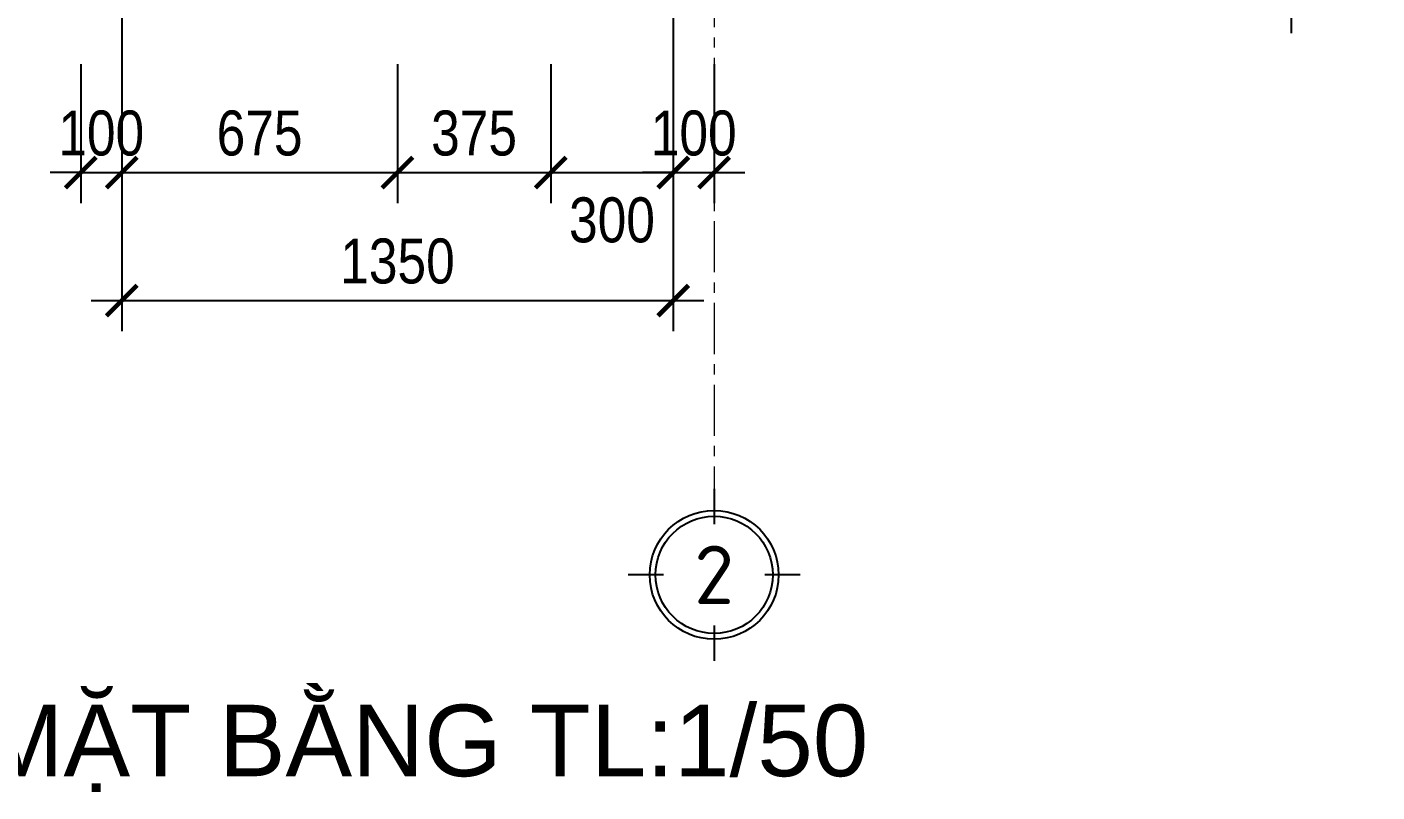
# Model space of a CAD drawing. Header units: inches. Extents: x 236662 to 497023, y -248575 to 81795.
# Drawn here: x 284512 to 287815, y -204801 to -202929 of the extents above; entities that cross this region are included whole.
import ezdxf
from ezdxf.enums import TextEntityAlignment as Align

# ---------------------------------------------------------------- set-up
doc = ezdxf.new("R2010")
doc.units = ezdxf.units.IN
doc.header["$LTSCALE"] = 10
doc.header["$MEASUREMENT"] = 0
doc.linetypes.add('CENTER', pattern=[2, 1.25, -0.25, 0.25, -0.25])
for name, color, linetype in [('01. HP_TEXT', 9, 'Continuous'), ('07. HP_KY HIEU @ 1', 43, 'Continuous'), ('08. HP_DIM', 118, 'Continuous'), ('TEXT', 2, 'Continuous')]:
    doc.layers.add(name, color=color, linetype=linetype)
doc.layers.add('05. HP_TRUC', color=251, linetype='CENTER', lineweight=5)
doc.styles.add('ISOCP50', font='isocpeur.ttf')
doc.styles.add('TEXT (none)', font='arial.ttf')
doc.styles.add('text2', font='VHELVCN.TTF')
doc.dimstyles.new('AL-100 (1-50)', dxfattribs={"dimscale": 0.5, "dimtxt": 220, "dimasz": 150, "dimexe": 150, "dimexo": 150, "dimgap": 80, "dimtad": 1, "dimdec": 0, "dimzin": 9, "dimtxsty": 'text2', "dimblk": 'ARCHTICK', "dimcen": 1, "dimdle": 150, "dimclrd": 256, "dimclre": 256, "dimclrt": 7, "dimadec": 0, "dimazin": 0, "dimtfac": 1, "dimtdec": 0, "dimtix": 1, "dimtmove": 2, "dimatfit": 3, "dimldrblk": 'ARCHTICK', "dimfxl": 1, "dimtolj": 1, "dimtzin": 0, "dimlwd": -1, "dimlwe": -1, "dimarcsym": 0})

# ---------------------------------------------------------------- blocks, each defined once
blk = doc.blocks.new('grid test1')
at = {"ltscale": 20}
for p, q in [((0, 440), (0, 260)), ((-260, 0), (-440, 0)), ((440, 0), (260, 0)), ((0, -260), (0, -440))]:
    blk.add_line(p, q, dxfattribs=at)
at = {"color": 251, "ltscale": 20, "true_color": 0x636466}
for radius in [330, 300]:
    blk.add_circle((0, 0), radius, dxfattribs=at)
at = {"layer": '01. HP_TEXT', "color": 2, "ltscale": 20, "true_color": 0xf1eb1f, "style": 'ISOCP50'}
blk.add_attdef('GRID', text='', height=300, dxfattribs=at).set_placement((-36.9, 0.3), align=Align.MIDDLE_CENTER)
blk = doc.blocks.new('_ArchTick')
at = {"color": 0, "linetype": 'ByBlock', "const_width": 0.15}
blk.add_lwpolyline([(-0.5, -0.5), (0.5, 0.5)], dxfattribs=at)
blk = doc.blocks.new('*D684')
at = {"layer": '08. HP_DIM', "transparency": 16777216}
for p, q in [((284743.2, -202658.6), (284743.2, -203359.9)), ((284643.2, -203019.3), (284643.2, -203359.9)), ((284643.2, -203284.9), (284568.2, -203284.9)), ((284643.2, -203284.9), (284743.2, -203284.9)), ((284743.2, -203284.9), (284818.2, -203284.9))]:
    blk.add_line(p, q, dxfattribs=at)
at = {"layer": 'Defpoints', "color": 0, "transparency": 16777216}
for p in [(284743.2, -202583.6), (284643.2, -202944.3), (284743.2, -203284.9)]:
    blk.add_point(p, dxfattribs=at)
at = {"layer": '08. HP_DIM', "transparency": 16777216, "xscale": 75, "yscale": 75, "zscale": 75}
blk.add_blockref('_ArchTick', (284643.2, -203284.9), dxfattribs=at)
at = {"layer": '08. HP_DIM', "transparency": 16777216, "xscale": 75, "yscale": 75, "zscale": 75, "rotation": 180}
blk.add_blockref('_ArchTick', (284743.2, -203284.9), dxfattribs=at)
at = {"layer": '08. HP_DIM', "color": 7, "transparency": 16777216, "insert": (284693.2, -203188.8), "char_height": 110, "attachment_point": 5, "style": 'text2'}
blk.add_mtext('\\A1;100', dxfattribs=at)
blk = doc.blocks.new('*D685')
at = {"layer": '08. HP_DIM', "transparency": 16777216}
for p, q in [((284743.2, -203019.3), (284743.2, -203359.9)), ((285418.2, -203019.3), (285418.2, -203359.9)), ((284668.2, -203284.9), (285493.2, -203284.9))]:
    blk.add_line(p, q, dxfattribs=at)
at = {"layer": 'Defpoints', "color": 0, "transparency": 16777216}
for p in [(284743.2, -202944.3), (285418.2, -202944.3), (285418.2, -203284.9)]:
    blk.add_point(p, dxfattribs=at)
at = {"layer": '08. HP_DIM', "transparency": 16777216, "xscale": 75, "yscale": 75, "zscale": 75, "rotation": 180}
blk.add_blockref('_ArchTick', (284743.2, -203284.9), dxfattribs=at)
at = {"layer": '08. HP_DIM', "transparency": 16777216, "xscale": 75, "yscale": 75, "zscale": 75}
blk.add_blockref('_ArchTick', (285418.2, -203284.9), dxfattribs=at)
at = {"layer": '08. HP_DIM', "color": 7, "transparency": 16777216, "insert": (285080.7, -203188.8), "char_height": 110, "attachment_point": 5, "style": 'text2'}
blk.add_mtext('\\A1;675', dxfattribs=at)
blk = doc.blocks.new('*D686')
at = {"layer": '08. HP_DIM', "transparency": 16777216}
for p, q in [((285418.2, -203019.3), (285418.2, -203359.9)), ((285793.2, -203019.3), (285793.2, -203359.9)), ((285343.2, -203284.9), (285868.2, -203284.9))]:
    blk.add_line(p, q, dxfattribs=at)
at = {"layer": 'Defpoints', "color": 0, "transparency": 16777216}
for p in [(285418.2, -202944.3), (285793.2, -202944.3), (285793.2, -203284.9)]:
    blk.add_point(p, dxfattribs=at)
at = {"layer": '08. HP_DIM', "transparency": 16777216, "xscale": 75, "yscale": 75, "zscale": 75, "rotation": 180}
blk.add_blockref('_ArchTick', (285418.2, -203284.9), dxfattribs=at)
at = {"layer": '08. HP_DIM', "transparency": 16777216, "xscale": 75, "yscale": 75, "zscale": 75}
blk.add_blockref('_ArchTick', (285793.2, -203284.9), dxfattribs=at)
at = {"layer": '08. HP_DIM', "color": 7, "transparency": 16777216, "insert": (285605.7, -203188.8), "char_height": 110, "attachment_point": 5, "style": 'text2'}
blk.add_mtext('\\A1;375', dxfattribs=at)
blk = doc.blocks.new('*D687')
at = {"layer": '08. HP_DIM', "transparency": 16777216}
for p, q in [((285793.2, -203019.3), (285793.2, -203359.9)), ((286093.2, -203019.3), (286093.2, -203359.9)), ((285718.2, -203284.9), (286168.2, -203284.9))]:
    blk.add_line(p, q, dxfattribs=at)
at = {"layer": 'Defpoints', "color": 0, "transparency": 16777216}
for p in [(285793.2, -202944.3), (286093.2, -202944.3), (286093.2, -203284.9)]:
    blk.add_point(p, dxfattribs=at)
at = {"layer": '08. HP_DIM', "transparency": 16777216, "xscale": 75, "yscale": 75, "zscale": 75, "rotation": 180}
blk.add_blockref('_ArchTick', (285793.2, -203284.9), dxfattribs=at)
at = {"layer": '08. HP_DIM', "transparency": 16777216, "xscale": 75, "yscale": 75, "zscale": 75}
blk.add_blockref('_ArchTick', (286093.2, -203284.9), dxfattribs=at)
at = {"layer": '08. HP_DIM', "color": 7, "transparency": 16777216, "insert": (285943.2, -203401.4), "char_height": 110, "attachment_point": 5, "style": 'text2'}
blk.add_mtext('\\A1;300', dxfattribs=at)
blk = doc.blocks.new('*D688')
at = {"layer": '08. HP_DIM', "transparency": 16777216}
for p, q in [((286093.2, -202869.3), (286093.2, -203359.9)), ((286193.2, -203019.3), (286193.2, -203359.9)), ((286093.2, -203284.9), (286018.2, -203284.9)), ((286093.2, -203284.9), (286193.2, -203284.9)), ((286193.2, -203284.9), (286268.2, -203284.9))]:
    blk.add_line(p, q, dxfattribs=at)
at = {"layer": 'Defpoints', "color": 0, "transparency": 16777216}
for p in [(286093.2, -202794.3), (286193.2, -202944.3), (286193.2, -203284.9)]:
    blk.add_point(p, dxfattribs=at)
at = {"layer": '08. HP_DIM', "transparency": 16777216, "xscale": 75, "yscale": 75, "zscale": 75}
blk.add_blockref('_ArchTick', (286093.2, -203284.9), dxfattribs=at)
at = {"layer": '08. HP_DIM', "transparency": 16777216, "xscale": 75, "yscale": 75, "zscale": 75, "rotation": 180}
blk.add_blockref('_ArchTick', (286193.2, -203284.9), dxfattribs=at)
at = {"layer": '08. HP_DIM', "color": 7, "transparency": 16777216, "insert": (286143.2, -203188.8), "char_height": 110, "attachment_point": 5, "style": 'text2'}
blk.add_mtext('\\A1;100', dxfattribs=at)
blk = doc.blocks.new('*D689')
at = {"layer": '08. HP_DIM', "transparency": 16777216}
for p, q in [((286093.2, -202608.6), (286093.2, -203673.2)), ((284743.2, -202658.6), (284743.2, -203673.2)), ((284668.2, -203598.2), (286168.2, -203598.2))]:
    blk.add_line(p, q, dxfattribs=at)
at = {"layer": 'Defpoints', "color": 0, "transparency": 16777216}
for p in [(286093.2, -202533.6), (284743.2, -202583.6), (286093.2, -203598.2)]:
    blk.add_point(p, dxfattribs=at)
at = {"layer": '08. HP_DIM', "transparency": 16777216, "xscale": 75, "yscale": 75, "zscale": 75, "rotation": 180}
blk.add_blockref('_ArchTick', (284743.2, -203598.2), dxfattribs=at)
at = {"layer": '08. HP_DIM', "transparency": 16777216, "xscale": 75, "yscale": 75, "zscale": 75}
blk.add_blockref('_ArchTick', (286093.2, -203598.2), dxfattribs=at)
at = {"layer": '08. HP_DIM', "color": 7, "transparency": 16777216, "insert": (285418.2, -203502), "char_height": 110, "attachment_point": 5, "style": 'text2'}
blk.add_mtext('\\A1;1350', dxfattribs=at)

msp = doc.modelspace()

# ---------------------------------------------------------------- linework, layer by layer
at = {"layer": '05. HP_TRUC', "ltscale": 10}
msp.add_line((286193.2, -200404), (286193.2, -204059.2), dxfattribs=at)

# ---------------------------------------------------------------- block references
at = {"layer": '07. HP_KY HIEU @ 1', "ltscale": 20}
ref = msp.add_blockref('grid test1', (287605.2, -202733.6), dxfattribs=dict(at, xscale=0.477750000078231, yscale=0.477750000078231, zscale=0.477750000078231))
ref.add_attrib('GRID', 'B', dxfattribs={"layer": 'TEXT', "ltscale": 20, "height": 143.3, "style": 'ISOCP50'}).set_placement((287605.2, -202733.6), align=Align.MIDDLE_CENTER)
ref = msp.add_blockref('grid test1', (286193.2, -204269.4), dxfattribs=dict(at, xscale=0.477750000078231, yscale=0.477750000078231, zscale=0.477750000078231))
ref.add_attrib('GRID', '2', dxfattribs={"layer": 'TEXT', "ltscale": 20, "height": 143.3, "style": 'ISOCP50'}).set_placement((286193.2, -204269.4), align=Align.MIDDLE_CENTER)

# ---------------------------------------------------------------- texts
at = {"layer": '01. HP_TEXT', "style": 'TEXT (none)'}
msp.add_text('MẶT BẰNG TL:1/50', height=175, dxfattribs=at).set_placement((284397.2, -204762.2, -234.4))

# ---------------------------------------------------------------- dimensions: what is measured, and where the dimension line sits
at = {"layer": '08. HP_DIM'}
for base, p1, p2, picture, middle in [((286093.2, -203598.2), (284743.2, -202583.6), (286093.2, -202533.6), '*D689', (285418.2, -203502)), ((284743.2, -203284.9), (284643.2, -202944.3), (284743.2, -202583.6), '*D684', (284693.2, -203188.8)), ((286193.2, -203284.9), (286093.2, -202794.3), (286193.2, -202944.3), '*D688', (286143.2, -203188.8)), ((285418.2, -203284.9), (284743.2, -202944.3), (285418.2, -202944.3), '*D685', (285080.7, -203188.8)), ((285793.2, -203284.9), (285418.2, -202944.3), (285793.2, -202944.3), '*D686', (285605.7, -203188.8))]:
    dim = msp.add_linear_dim(base=base, p1=p1, p2=p2, dimstyle='AL-100 (1-50)', dxfattribs=at)
    dim.commit()
    dim.dimension.update_dxf_attribs({"geometry": picture, "text_midpoint": middle})
dim = msp.add_linear_dim(base=(286093.2, -203284.9), p1=(285793.2, -202944.3), p2=(286093.2, -202944.3), dimstyle='AL-100 (1-50)', dxfattribs=at)
dim.commit()
dim.dimension.update_dxf_attribs({"geometry": '*D687', "text_midpoint": (285943.2, -203401.4), "dimtype": 160})

doc.saveas('drawing.dxf')
